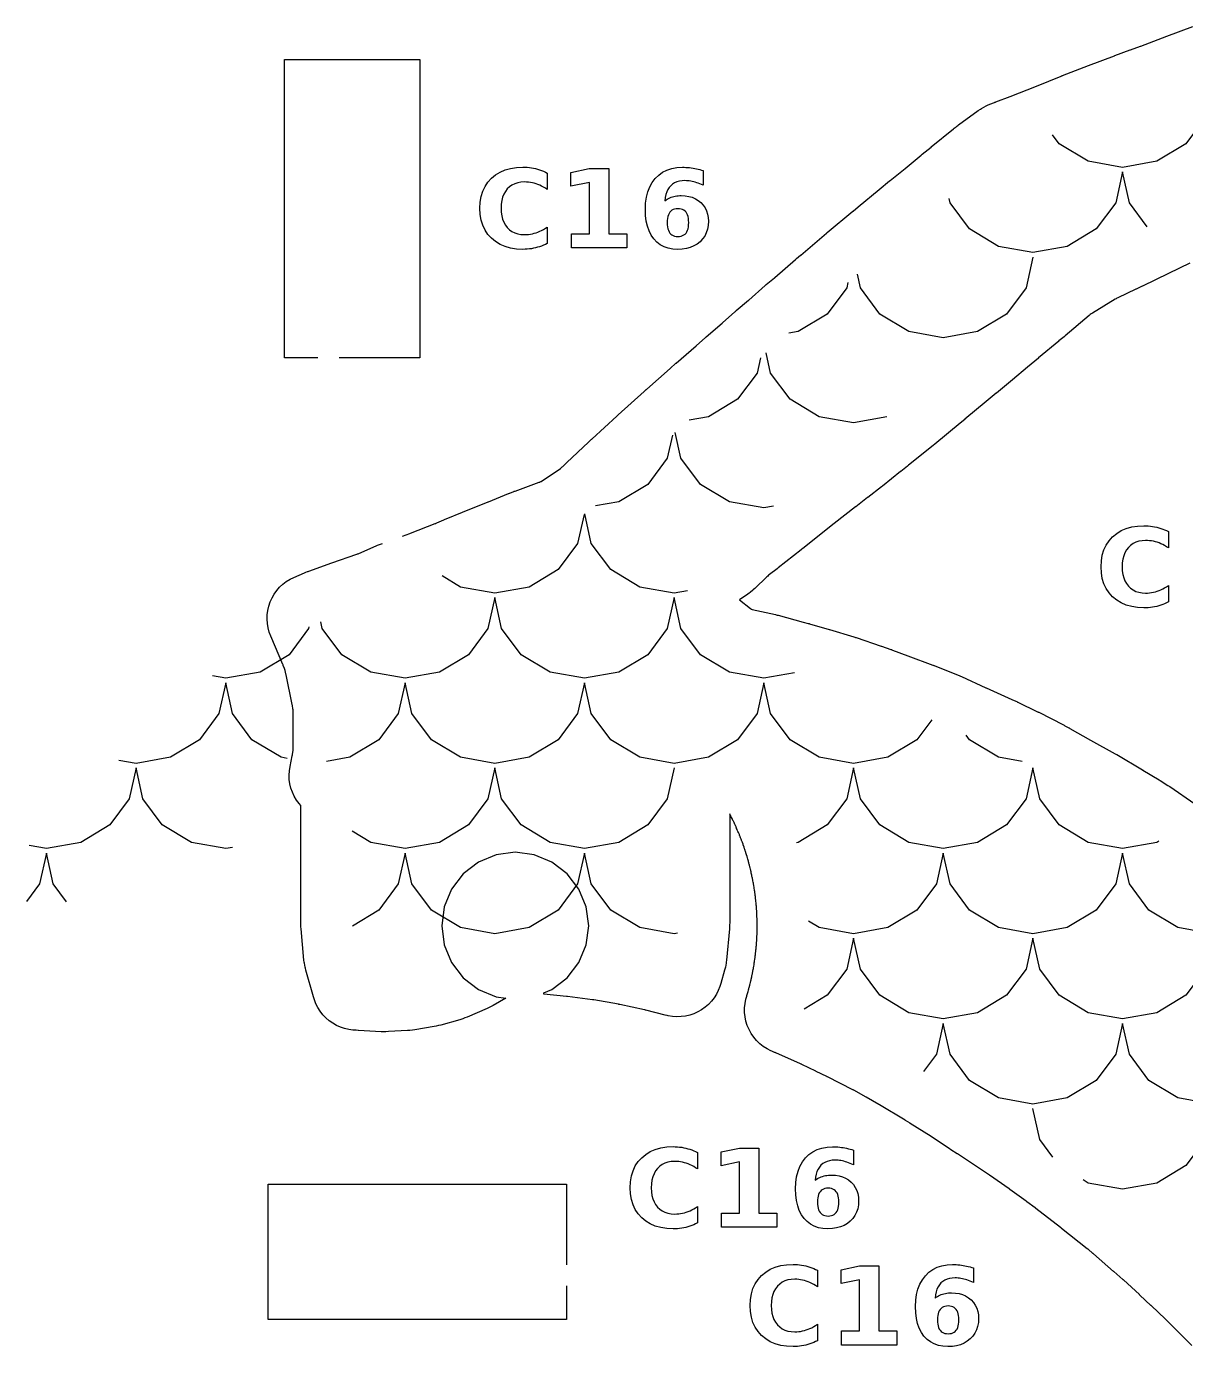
# Model space of a CAD drawing. Header units: millimetres. Extents: x 1 to 293, y 4 to 294.
# Drawn here: x 1.01 to 36.55, y 114.09 to 154.59 of the extents above; entities that cross this region are included whole.
import ezdxf

# ---------------------------------------------------------------- set-up
doc = ezdxf.new("R2010")
doc.units = ezdxf.units.MM
for name, color, linetype in [('CUT', 1, 'CONTINUOUS'), ('ENGRAVE', 5, 'CONTINUOUS'), ('SCORE', 7, 'CONTINUOUS')]:
    doc.layers.add(name, color=color, linetype=linetype)

msp = doc.modelspace()

# ---------------------------------------------------------------- linework, layer by layer
at = {"layer": 'CUT', "color": 1}
for points in [[(12.5432, 138.9562), (12.7724, 139.0395), (12.7836, 139.0438), (13.549, 139.3392), (13.5637, 139.3451), (13.5783, 139.3512), (13.5929, 139.3574), (13.808, 139.4535), (13.8313, 139.4637), (13.8546, 139.4736), (13.878, 139.4832), (14.3798, 139.6849), (15.1716, 140.0093), (15.1757, 140.011), (15.7943, 140.262), (15.807, 140.2671), (15.8198, 140.2722), (15.8326, 140.2771), (15.9552, 140.324), (15.9677, 140.3287), (15.9802, 140.3333), (15.9928, 140.3379), (16.7363, 140.6051), (16.7498, 140.6103), (16.7651, 140.6172), (16.7798, 140.6254), (16.7921, 140.6333), (17.3886, 141.034), (17.4034, 141.0445), (17.4413, 141.076), (17.4543, 141.0887), (17.5179, 141.1535), (17.5379, 141.1734), (17.5581, 141.1932), (17.5785, 141.2127), (18.2435, 141.8359), (18.2575, 141.8488), (18.2716, 141.8617), (18.2858, 141.8744), (18.3426, 141.9247), (18.3473, 141.9289), (18.352, 141.9332), (18.3567, 141.9374), (19.1161, 142.6379), (19.1269, 142.6478), (19.1409, 142.6604), (19.1463, 142.6653), (19.1562, 142.6741), (19.9503, 143.3907), (20.0146, 143.4488), (20.0198, 143.4535), (20.0251, 143.4582), (20.0304, 143.463), (20.7505, 144.0998), (20.9275, 144.2564), (20.9367, 144.2644), (21.5495, 144.7965), (21.5569, 144.8031), (21.8224, 145.0412), (21.8338, 145.0513), (21.8452, 145.0613), (21.8567, 145.0712), (22.3436, 145.4883), (22.3483, 145.4924), (22.3529, 145.4964), (22.3575, 145.5005), (22.7375, 145.8396), (22.7503, 145.8508), (22.7632, 145.862), (22.7761, 145.8731), (23.15, 146.19), (23.1584, 146.1973), (23.664, 146.6416), (23.6756, 146.6517), (23.6873, 146.6618), (23.6989, 146.6717), (23.9504, 146.8827), (23.958, 146.8892), (24.5976, 147.4435), (24.6081, 147.4526), (24.6187, 147.4616), (24.6291, 147.4703), (24.7508, 147.5715), (24.7576, 147.5772), (25.5429, 148.2489), (25.5494, 148.2545), (25.556, 148.26), (25.5625, 148.2655), (26.352, 148.9235), (26.3571, 148.9277), (26.5149, 149.0579), (26.519, 149.0613), (27.1581, 149.5843), (27.4791, 149.8501), (27.4855, 149.8554), (27.4919, 149.8606), (27.4983, 149.8658), (27.9517, 150.2319), (27.9585, 150.2375), (28.4499, 150.6461), (28.4596, 150.6541), (28.4693, 150.662), (28.4789, 150.6698), (28.7521, 150.8884), (28.758, 150.8932), (29.4339, 151.4479), (29.4424, 151.4548), (29.451, 151.4617), (29.4595, 151.4686), (29.5185, 151.5154), (29.5429, 151.5343), (29.5674, 151.5529), (29.5922, 151.5712), (30.1983, 152.0082), (30.2647, 152.0532), (30.3004, 152.0758), (30.4407, 152.1533), (30.4788, 152.1715), (30.5522, 152.2038), (30.6934, 152.261), (30.708, 152.2668), (30.7228, 152.2726), (30.7374, 152.2782), (31.172, 152.4424), (31.1804, 152.4457), (31.9816, 152.762), (32.7434, 153.0696), (32.748, 153.0714), (32.7604, 153.0764), (32.7686, 153.0796), (32.7767, 153.0828), (32.785, 153.086), (33.5732, 153.3889), (33.58, 153.3915), (34.3736, 153.6915), (34.3824, 153.6948), (34.857, 153.8704), (34.8637, 153.8728), (35.1731, 153.9854), (35.18, 153.988), (35.9784, 154.2892), (36.7718, 154.5924)], [(9.95, 144.425), (8.925, 144.425), (8.925, 153.575), (13.075, 153.575), (13.075, 144.425), (10.6, 144.425)], [(36.684, 147.3316), (36.0329, 147.0137), (36.0309, 147.0128), (35.2326, 146.6247), (35.2233, 146.6202), (35.0387, 146.5323), (35.0336, 146.5299), (34.4817, 146.2697), (34.4515, 146.2544), (34.4218, 146.2383), (34.3924, 146.2214), (33.6986, 145.7949), (33.6629, 145.7712), (33.6332, 145.75), (33.593, 145.7186), (32.8635, 145.0987), (32.8531, 145.0899), (32.8427, 145.0812), (32.8323, 145.0727), (32.673, 144.9428), (32.6668, 144.9376), (32.048, 144.4193), (32.0398, 144.4126), (31.7088, 144.1397), (31.2434, 143.7538), (30.752, 143.3424), (30.7448, 143.3364), (30.444, 143.0882), (29.7876, 142.5423), (29.7814, 142.5372), (29.6448, 142.4249), (28.8642, 141.7798), (28.8528, 141.7704), (28.8413, 141.7612), (28.8313, 141.7532), (28.818, 141.7426), (28.8106, 141.7367), (28.0624, 141.1285), (28.0519, 141.1201), (28.0414, 141.1117), (28.0309, 141.1035), (27.8236, 140.9417), (27.8171, 140.9366), (27.2617, 140.4913), (27.2514, 140.4832), (27.2411, 140.4751), (27.2308, 140.4671), (26.8079, 140.1414), (26.8017, 140.1365), (26.4463, 139.8555), (26.4369, 139.8482), (25.7786, 139.3371), (25.6393, 139.2278), (24.8591, 138.6069), (24.8505, 138.6001), (24.8419, 138.5934), (24.8336, 138.5869), (24.7746, 138.5415), (24.7681, 138.5364), (24.061, 137.9774), (24.0509, 137.9695), (24.0408, 137.9617), (24.0306, 137.9538), (23.7973, 137.7765), (23.7686, 137.7533), (23.7407, 137.7293), (23.7135, 137.7044), (23.349, 137.3507), (23.3082, 137.3128), (23.2863, 137.2932), (23.2002, 137.2226), (23.1768, 137.2049), (23.1316, 137.1724), (22.8759, 136.996), (23.2118, 136.7311), (23.2242, 136.7217), (23.2337, 136.7155), (23.2444, 136.7121), (23.2597, 136.7083), (23.9785, 136.5453), (24.0048, 136.5391), (24.031, 136.5326), (24.0571, 136.5258), (24.8272, 136.3182), (24.9778, 136.2786), (24.9938, 136.2743), (25.0098, 136.2699), (25.0259, 136.2653), (25.6211, 136.0929), (25.6323, 136.0896), (26.3871, 135.8638), (26.4109, 135.8565), (26.4345, 135.8489), (26.4581, 135.8411), (27.2243, 135.5806), (27.2314, 135.5781), (27.5147, 135.48), (27.5328, 135.4735), (27.5509, 135.467), (27.5688, 135.4603), (28.0347, 135.2838), (28.805, 134.9979), (28.8196, 134.9924), (28.8341, 134.9868), (28.8486, 134.9812), (29.5834, 134.6888), (29.6165, 134.6751), (29.6495, 134.661), (29.6823, 134.6464), (30.4304, 134.3012), (30.4364, 134.2985), (31.2309, 133.9422), (31.2425, 133.937), (31.3751, 133.876), (31.3868, 133.8705), (31.3986, 133.8649), (31.4103, 133.8593), (32.0155, 133.5666), (32.0274, 133.5608), (32.0392, 133.555), (32.051, 133.549), (32.8128, 133.1618), (32.8274, 133.1543), (32.842, 133.1466), (32.8565, 133.1389), (32.975, 133.075), (32.9865, 133.0687), (32.9979, 133.0624), (33.0092, 133.0561), (33.6429, 132.698), (34.3947, 132.2787), (34.4122, 132.2688), (34.4335, 132.2564), (34.4443, 132.2501), (35.2293, 131.7867), (35.2354, 131.7831), (35.2415, 131.7795), (35.2475, 131.7759), (35.7472, 131.4737), (35.7581, 131.4671), (35.769, 131.4604), (35.7798, 131.4536), (36.0124, 131.3068), (36.0314, 131.2946), (36.0503, 131.2822), (36.0692, 131.2696), (36.8423, 130.7443)], [(36.7441, 114.1195), (36.3265, 114.5462), (36.319, 114.5537), (35.9554, 114.9127), (35.9504, 114.9176), (35.9453, 114.9224), (35.9403, 114.9273), (35.4969, 115.3455), (35.4929, 115.3492), (35.1558, 115.6698), (35.1512, 115.6742), (35.1465, 115.6785), (35.1418, 115.6828), (34.6458, 116.1352), (34.6394, 116.141), (34.633, 116.1467), (34.6266, 116.1522), (34.3508, 116.3901), (34.3415, 116.3982), (33.7287, 116.9366), (33.7237, 116.9409), (33.7188, 116.9452), (33.7138, 116.9495), (33.5631, 117.0762), (33.556, 117.0821), (33.5489, 117.0879), (33.5418, 117.0936), (32.7534, 117.7177), (32.7462, 117.7234), (32.7259, 117.7397), (32.7164, 117.7472), (31.9678, 118.3281), (31.9593, 118.3347), (31.9506, 118.3411), (31.9419, 118.3475), (31.6863, 118.5319), (31.6793, 118.5369), (31.6723, 118.542), (31.6653, 118.5472), (31.1704, 118.9139), (31.1611, 118.9207), (31.1517, 118.9273), (31.1423, 118.9339), (30.5415, 119.3448), (30.3558, 119.4692), (29.56, 119.9996), (29.5506, 120.0058), (29.3583, 120.1289), (29.3497, 120.1344), (29.3412, 120.14), (29.3327, 120.1455), (28.7602, 120.5246), (28.7508, 120.5306), (28.1136, 120.936), (28.1072, 120.94), (27.9616, 121.03), (27.9555, 121.0338), (27.1718, 121.5063), (27.1653, 121.5101), (27.1588, 121.5139), (27.1523, 121.5177), (26.7639, 121.7389), (26.3807, 121.9538), (26.3699, 121.9597), (26.3591, 121.9655), (26.3482, 121.9712), (25.5766, 122.3642), (25.57, 122.3675), (25.5634, 122.3708), (25.5568, 122.374), (25.2262, 122.5325), (25.2166, 122.5372), (24.785, 122.7484), (24.7739, 122.7537), (24.7627, 122.7589), (24.7515, 122.764), (23.989, 123.0999), (23.9771, 123.105), (23.9651, 123.11), (23.9531, 123.1149), (23.9336, 123.1225), (23.8722, 123.1482), (23.8414, 123.1621), (23.7213, 123.2235), (23.6062, 123.2975), (23.4991, 123.3826), (23.401, 123.4779), (23.3128, 123.5825), (23.2354, 123.6953), (23.1697, 123.8153), (23.1161, 123.9412), (23.0754, 124.0718), (23.0478, 124.2058), (23.0337, 124.3418), (23.0332, 124.4787), (23.0463, 124.6148), (23.0725, 124.7472), (23.0807, 124.78), (23.0984, 124.8441), (23.1053, 124.8668), (23.1092, 124.8804), (23.1124, 124.8918), (23.1206, 124.9231), (23.1279, 124.9497), (23.1385, 124.9867), (23.1496, 125.0238), (23.151, 125.0283), (23.1552, 125.0418), (23.1591, 125.0554), (23.1629, 125.069), (23.1749, 125.1139), (23.1783, 125.1277), (23.1811, 125.139), (23.1853, 125.1558), (23.1896, 125.1727), (23.194, 125.1894), (23.197, 125.2007), (23.2005, 125.2144), (23.2116, 125.2595), (23.2148, 125.2733), (23.2173, 125.2847), (23.2211, 125.3016), (23.2251, 125.3185), (23.2291, 125.3354), (23.2319, 125.3464), (23.2351, 125.3601), (23.2519, 125.4357), (23.2548, 125.4492), (23.2675, 125.5101), (23.2702, 125.524), (23.2723, 125.5355), (23.2756, 125.5525), (23.2789, 125.5696), (23.2824, 125.5866), (23.2848, 125.598), (23.2876, 125.6119), (23.2961, 125.6575), (23.2986, 125.6715), (23.3005, 125.683), (23.3034, 125.7001), (23.3064, 125.7172), (23.3095, 125.7343), (23.3117, 125.7457), (23.3142, 125.7596), (23.3218, 125.8055), (23.324, 125.8195), (23.3256, 125.8312), (23.3297, 125.8633), (23.3335, 125.8907), (23.3392, 125.9287), (23.3454, 125.9669), (23.3463, 125.9716), (23.3486, 125.9855), (23.3507, 125.9995), (23.3527, 126.0135), (23.3588, 126.0596), (23.3604, 126.0736), (23.3617, 126.0852), (23.3637, 126.1025), (23.3657, 126.1197), (23.3679, 126.1369), (23.3695, 126.1485), (23.3712, 126.1625), (23.3763, 126.2087), (23.3777, 126.2228), (23.3787, 126.2346), (23.381, 126.2668), (23.3833, 126.2944), (23.3869, 126.3327), (23.391, 126.3711), (23.3916, 126.3759), (23.3931, 126.3899), (23.3945, 126.404), (23.3958, 126.4181), (23.3993, 126.4644), (23.4002, 126.4785), (23.4008, 126.4902), (23.4018, 126.5075), (23.4029, 126.5248), (23.4042, 126.5422), (23.4051, 126.5538), (23.406, 126.5679), (23.4086, 126.6143), (23.4092, 126.6284), (23.4096, 126.6401), (23.4102, 126.6574), (23.411, 126.6748), (23.4119, 126.6921), (23.4126, 126.7034), (23.4132, 126.7174), (23.4159, 126.7948), (23.4162, 126.8086), (23.4175, 126.8709), (23.4176, 126.8851), (23.4176, 126.8967), (23.4177, 126.9141), (23.4178, 126.9314), (23.4181, 126.9488), (23.4184, 126.9604), (23.4186, 126.9746), (23.4186, 127.0211), (23.4184, 127.0352), (23.4182, 127.0469), (23.4179, 127.0642), (23.4177, 127.0816), (23.4176, 127.0989), (23.4177, 127.1106), (23.4176, 127.1247), (23.4166, 127.1712), (23.4162, 127.1853), (23.4157, 127.1972), (23.4138, 127.2295), (23.4125, 127.2571), (23.4111, 127.2955), (23.4102, 127.3342), (23.4101, 127.3389), (23.4099, 127.3531), (23.4094, 127.3672), (23.4088, 127.3814), (23.4063, 127.4277), (23.4053, 127.4419), (23.4044, 127.4535), (23.4032, 127.4708), (23.4021, 127.4881), (23.4011, 127.5055), (23.4005, 127.5171), (23.3996, 127.5312), (23.3961, 127.5776), (23.3949, 127.5916), (23.3937, 127.6034), (23.3901, 127.6356), (23.3873, 127.6631), (23.3837, 127.7014), (23.3807, 127.7399), (23.3804, 127.7447), (23.3794, 127.7588), (23.3781, 127.7729), (23.3768, 127.787), (23.3717, 127.8332), (23.37, 127.8472), (23.3684, 127.8588), (23.3663, 127.876), (23.3642, 127.8932), (23.3622, 127.9105), (23.361, 127.9221), (23.3593, 127.9361), (23.3533, 127.9822), (23.3513, 127.9962), (23.3495, 128.0077), (23.347, 128.0249), (23.3446, 128.0421), (23.3423, 128.0593), (23.3409, 128.0705), (23.3389, 128.0844), (23.3273, 128.161), (23.3251, 128.1746), (23.3149, 128.2361), (23.3124, 128.25), (23.3103, 128.2615), (23.3071, 128.2785), (23.3041, 128.2956), (23.3012, 128.3127), (23.2994, 128.3243), (23.2969, 128.3382), (23.2884, 128.3839), (23.2856, 128.3977), (23.2832, 128.4091), (23.2798, 128.4262), (23.2764, 128.4432), (23.2732, 128.4602), (23.2711, 128.4717), (23.2683, 128.4856), (23.2589, 128.5311), (23.2559, 128.5449), (23.2532, 128.5564), (23.2454, 128.5878), (23.239, 128.6148), (23.2306, 128.6523), (23.2226, 128.6901), (23.2217, 128.6948), (23.2188, 128.7086), (23.2158, 128.7225), (23.2126, 128.7362), (23.2016, 128.7814), (23.1981, 128.7951), (23.195, 128.8063), (23.1906, 128.8231), (23.1863, 128.8399), (23.1822, 128.8568), (23.1794, 128.8681), (23.176, 128.8819), (23.164, 128.9267), (23.1603, 128.9404), (23.1569, 128.9518), (23.1475, 128.9827), (23.1396, 129.0092), (23.1291, 129.0462), (23.1191, 129.0835), (23.1179, 129.0882), (23.1143, 129.1018), (23.1105, 129.1155), (23.1065, 129.1291), (23.0931, 129.1735), (23.0888, 129.187), (23.0852, 129.1981), (23.0799, 129.2146), (23.0747, 129.2312), (23.0696, 129.2478), (23.0662, 129.2589), (23.062, 129.2724), (23.0476, 129.3166), (23.0431, 129.33), (23.0392, 129.341), (23.0336, 129.3574), (23.0281, 129.3739), (23.0226, 129.3904), (23.0192, 129.4012), (23.0147, 129.4145), (22.9892, 129.4876), (22.9845, 129.5006), (22.9632, 129.5591), (22.9582, 129.5724), (22.954, 129.5832), (22.9478, 129.5994), (22.9417, 129.6157), (22.9357, 129.632), (22.9317, 129.643), (22.9268, 129.6562), (22.91, 129.6995), (22.9048, 129.7127), (22.9003, 129.7234), (22.8938, 129.7395), (22.8873, 129.7556), (22.881, 129.7718), (22.8768, 129.7827), (22.8716, 129.7959), (22.854, 129.8388), (22.8484, 129.8519), (22.8437, 129.8627), (22.8303, 129.8922), (22.8191, 129.9174), (22.8038, 129.9528), (22.7891, 129.9885), (22.7873, 129.9929), (22.7819, 130.006), (22.7764, 130.019), (22.7707, 130.032), (22.7516, 130.0743), (22.7457, 130.0871), (22.7406, 130.0977), (22.7332, 130.1134), (22.7259, 130.1291), (22.7187, 130.1449), (22.7139, 130.1555), (22.708, 130.1684), (22.688, 130.2103), (22.6818, 130.223), (22.6764, 130.2336), (22.6614, 130.2623), (22.6489, 130.2869), (22.6317, 130.3214), (22.615, 130.3562), (22.613, 130.3605), (22.6069, 130.3733), (22.6007, 130.386), (22.5943, 130.3986), (22.575, 130.4358), (22.575, 127.0893), (22.5736, 127.0275), (22.5707, 126.9658), (22.5664, 126.9042), (22.4778, 125.9477), (22.4707, 125.8863), (22.4662, 125.8541), (22.4435, 125.7327), (22.436, 125.701), (22.4205, 125.6412), (22.3046, 125.234), (22.2854, 125.1722), (22.275, 125.1411), (22.2271, 125.019), (22.1668, 124.9005), (22.0953, 124.7884), (22.0133, 124.6837), (21.9216, 124.5874), (21.8211, 124.5004), (21.7126, 124.4235), (21.5972, 124.3575), (21.4759, 124.3029), (21.35, 124.2603), (21.2205, 124.23), (21.0887, 124.2124), (20.9558, 124.2077), (20.8231, 124.2157), (20.6935, 124.2363), (20.6614, 124.243), (20.5985, 124.2577), (20.0019, 124.4127), (19.9891, 124.4159), (19.9762, 124.419), (19.9633, 124.4219), (19.2025, 124.5849), (19.1913, 124.5872), (19.18, 124.5894), (19.1687, 124.5915), (18.4081, 124.7248), (18.3951, 124.7269), (18.3821, 124.7289), (18.3691, 124.7308), (17.6071, 124.8308), (17.5967, 124.832), (17.5863, 124.8332), (17.5759, 124.8343), (16.8804, 124.9015), (16.8741, 124.9433), (17.127, 125.048), (17.5938, 125.4062), (17.952, 125.873), (18.1771, 126.4166), (18.2539, 127), (18.1771, 127.5834), (17.952, 128.127), (17.5938, 128.5938), (17.127, 128.952), (16.5834, 129.1771), (16, 129.2539), (15.4166, 129.1771), (14.873, 128.952), (14.4062, 128.5938), (14.048, 128.127), (13.8229, 127.5834), (13.7461, 127), (13.8229, 126.4166), (14.048, 125.873), (14.4062, 125.4062), (14.873, 125.048), (15.4166, 124.8229), (15.7093, 124.7843), (15.7108, 124.777), (15.3261, 124.5591), (15.2635, 124.5258), (15.2001, 124.4942), (15.1359, 124.4643), (14.5278, 124.2004), (14.4584, 124.1726), (14.3973, 124.15), (14.2965, 124.1173), (13.7209, 123.9553), (13.6508, 123.9376), (13.5803, 123.9218), (13.5093, 123.9079), (12.9178, 123.8087), (12.8446, 123.7985), (12.7712, 123.7903), (12.6975, 123.7842), (12.1108, 123.7515), (12.0369, 123.7494), (11.9631, 123.7494), (11.8894, 123.7514), (11.1975, 123.7893), (11.1884, 123.7898), (11.1192, 123.7925), (11.0548, 123.7967), (11.0219, 123.7996), (10.8924, 123.8174), (10.7634, 123.8479), (10.638, 123.8908), (10.5173, 123.9455), (10.4024, 124.0117), (10.2944, 124.0885), (10.1944, 124.1754), (10.1031, 124.2716), (10.0215, 124.376), (9.9504, 124.4879), (9.8904, 124.606), (9.8426, 124.7278), (9.8321, 124.7591), (9.813, 124.8206), (9.5795, 125.6412), (9.564, 125.701), (9.5565, 125.7327), (9.5338, 125.8541), (9.5293, 125.8863), (9.5222, 125.9477), (9.4336, 126.9042), (9.4293, 126.9658), (9.4264, 127.0275), (9.425, 127.0893), (9.425, 130.6759), (9.4247, 130.6893), (9.4237, 130.6905), (9.3726, 130.7477), (9.2932, 130.8566), (9.2247, 130.9726), (9.168, 131.0949), (9.1235, 131.2221), (9.0917, 131.353), (9.0728, 131.4864), (9.0671, 131.6211), (9.0746, 131.7556), (9.0949, 131.887), (9.1612, 132.2097), (9.164, 132.2238), (9.1663, 132.238), (9.1823, 132.3424), (9.186, 132.371), (9.1881, 132.3997), (9.1935, 132.5051), (9.194, 132.5195), (9.1942, 132.5339), (9.1942, 133.4661), (9.194, 133.4805), (9.1935, 133.4949), (9.1881, 133.6003), (9.186, 133.629), (9.1823, 133.6576), (9.1663, 133.762), (9.164, 133.7762), (9.1612, 133.7903), (8.9736, 134.7034), (8.9705, 134.7175), (8.9671, 134.7315), (8.9406, 134.8337), (8.9327, 134.8614), (8.9234, 134.8887), (8.8867, 134.9876), (8.8815, 135.0011), (8.8761, 135.0143), (8.5009, 135.8884), (8.4546, 136.0126), (8.4202, 136.1425), (8.3986, 136.2752), (8.3902, 136.4093), (8.3948, 136.5437), (8.4125, 136.6769), (8.4432, 136.8078), (8.4865, 136.935), (8.542, 137.0574), (8.6092, 137.1738), (8.6874, 137.2831), (8.7759, 137.3843), (8.8739, 137.4763), (8.9804, 137.5583), (9.0944, 137.6295), (9.2132, 137.6884), (9.5345, 137.8287), (9.5592, 137.8392), (9.5818, 137.8485), (9.6286, 137.8669), (9.648, 137.874), (9.67, 137.882), (10.3794, 138.1302), (11.1425, 138.4002), (11.1624, 138.4076), (11.1821, 138.4154), (11.2017, 138.4235), (11.7318, 138.6536), (11.7563, 138.6639), (11.7808, 138.6739), (11.8054, 138.6838), (11.9327, 138.7331)], [(17.575, 115.95), (17.575, 114.925), (8.425, 114.925), (8.425, 119.075), (17.575, 119.075), (17.575, 116.6)]]:
    msp.add_lwpolyline(points, dxfattribs=at)
at = {"layer": 'ENGRAVE', "color": 5}
for points in [[(16.8664, 147.8787), (16.8069, 147.8549), (16.7465, 147.8336), (16.6854, 147.8148), (16.6234, 147.7984), (16.5605, 147.7844), (16.4968, 147.7731), (16.4321, 147.7642), (16.3666, 147.7579), (16.3001, 147.7541), (16.2327, 147.7528), (16.0374, 147.7622), (15.856, 147.7905), (15.6887, 147.8376), (15.5354, 147.9036), (15.3961, 147.9885), (15.2708, 148.0922), (15.1624, 148.212), (15.0737, 148.3452), (15.0047, 148.4919), (14.9554, 148.6521), (14.9259, 148.8256), (14.916, 149.0126), (14.9259, 149.2), (14.9554, 149.374), (15.0047, 149.5344), (15.0737, 149.6813), (15.1624, 149.8147), (15.2708, 149.9346), (15.3961, 150.0383), (15.5354, 150.1231), (15.6887, 150.1891), (15.856, 150.2363), (16.0374, 150.2645), (16.2327, 150.274), (16.3001, 150.2727), (16.3666, 150.2689), (16.4321, 150.2626), (16.4968, 150.2537), (16.5605, 150.2423), (16.6234, 150.2284), (16.6854, 150.212), (16.7465, 150.1931), (16.8069, 150.1718), (16.8664, 150.1481), (16.9252, 150.1219), (16.9831, 150.0933), (16.9831, 149.5904), (16.9252, 149.6282), (16.8675, 149.6625), (16.8101, 149.6933), (16.753, 149.7206), (16.6962, 149.7443), (16.6396, 149.7645), (16.5827, 149.7814), (16.5248, 149.7953), (16.4659, 149.806), (16.406, 149.8137), (16.3451, 149.8183), (16.2832, 149.8199), (16.1754, 149.8139), (16.0756, 149.796), (15.9837, 149.7661), (15.8998, 149.7244), (15.8239, 149.6707), (15.7559, 149.605), (15.6972, 149.5289), (15.6492, 149.4437), (15.6118, 149.3495), (15.5851, 149.2462), (15.5691, 149.1339), (15.5638, 149.0126), (15.5691, 148.8917), (15.5851, 148.7798), (15.6118, 148.6769), (15.6492, 148.5829), (15.6972, 148.4978), (15.7559, 148.4217), (15.8239, 148.3561), (15.8998, 148.3024), (15.9837, 148.2606), (16.0756, 148.2308), (16.1754, 148.2129), (16.2832, 148.2069), (16.3451, 148.2084), (16.406, 148.213), (16.4659, 148.2207), (16.5248, 148.2315), (16.5827, 148.2453), (16.6396, 148.2622), (16.6962, 148.2824), (16.753, 148.3062), (16.8101, 148.3334), (16.8675, 148.3642), (16.9252, 148.3986), (16.9831, 148.4364), (16.9831, 147.9335), (16.9252, 147.9048), (16.8664, 147.8787)], [(21.712, 149.7407), (21.662, 149.7619), (21.6129, 149.781), (21.5649, 149.798), (21.5178, 149.8128), (21.4717, 149.8256), (21.4264, 149.8362), (21.3813, 149.845), (21.3367, 149.8518), (21.2923, 149.8567), (21.2484, 149.8596), (21.2048, 149.8605), (21.1149, 149.8562), (21.0319, 149.8433), (20.9558, 149.8217), (20.8865, 149.7915), (20.8241, 149.7526), (20.7686, 149.7051), (20.7202, 149.6491), (20.6789, 149.5848), (20.6449, 149.512), (20.6182, 149.4309), (20.5986, 149.3415), (20.5863, 149.2437), (20.6226, 149.2692), (20.6599, 149.2924), (20.6982, 149.3135), (20.7375, 149.3323), (20.7778, 149.3489), (20.8191, 149.3633), (20.8615, 149.3755), (20.9052, 149.3855), (20.9501, 149.3932), (20.9963, 149.3988), (21.0438, 149.4021), (21.0925, 149.4032), (21.2128, 149.3971), (21.325, 149.379), (21.4292, 149.3487), (21.5255, 149.3063), (21.6137, 149.2517), (21.6939, 149.1851), (21.7638, 149.1086), (21.821, 149.0247), (21.8654, 148.9332), (21.8972, 148.8343), (21.9162, 148.7278), (21.9226, 148.6138), (21.9155, 148.4879), (21.8942, 148.3707), (21.8587, 148.262), (21.809, 148.1621), (21.7451, 148.0707), (21.6671, 147.988), (21.577, 147.9161), (21.4774, 147.8573), (21.368, 147.8116), (21.2489, 147.7789), (21.1202, 147.7593), (20.9818, 147.7528), (20.8299, 147.7617), (20.6899, 147.7883), (20.5617, 147.8328), (20.4454, 147.8949), (20.3411, 147.9749), (20.2486, 148.0726), (20.1693, 148.1867), (20.1044, 148.3156), (20.0539, 148.4594), (20.0178, 148.6181), (19.9962, 148.7916), (19.989, 148.98), (19.9974, 149.1736), (20.0227, 149.3528), (20.0649, 149.5177), (20.1239, 149.6683), (20.1998, 149.8046), (20.2925, 149.9265), (20.4, 150.0316), (20.52, 150.1177), (20.6524, 150.1846), (20.7975, 150.2325), (20.955, 150.2611), (21.1251, 150.2707), (21.1807, 150.27), (21.2357, 150.2678), (21.2903, 150.2642), (21.3442, 150.2591), (21.3977, 150.2526), (21.4506, 150.2447), (21.5031, 150.2353), (21.5555, 150.2244), (21.6076, 150.2121), (21.6596, 150.1984), (21.7115, 150.1832), (21.7631, 150.1665), (21.7631, 149.7173), (21.712, 149.7407)], [(18.2736, 149.8036), (17.7056, 149.6864), (17.7056, 150.1128), (18.2704, 150.23), (18.8661, 150.23), (18.8661, 148.2329), (19.4195, 148.2329), (19.4195, 147.8), (17.7202, 147.8), (17.7202, 148.2329), (18.2736, 148.2329), (18.2736, 149.8036)], [(20.8879, 148.9877), (20.8445, 148.9729), (20.8057, 148.9522), (20.7714, 148.9255), (20.7418, 148.8929), (20.7166, 148.8544), (20.6961, 148.81), (20.6801, 148.7597), (20.6687, 148.7034), (20.6619, 148.6412), (20.6596, 148.5731), (20.6619, 148.505), (20.6687, 148.4428), (20.6801, 148.3865), (20.6961, 148.3362), (20.7166, 148.2918), (20.7418, 148.2533), (20.7714, 148.2207), (20.8057, 148.1941), (20.8445, 148.1733), (20.8879, 148.1585), (20.9358, 148.1496), (20.9883, 148.1467), (21.0414, 148.1496), (21.0897, 148.1585), (21.1334, 148.1733), (21.1724, 148.1941), (21.2068, 148.2207), (21.2366, 148.2533), (21.2617, 148.2918), (21.2822, 148.3362), (21.2982, 148.3865), (21.3096, 148.4428), (21.3165, 148.505), (21.3188, 148.5731), (21.3165, 148.6412), (21.3096, 148.7034), (21.2982, 148.7597), (21.2822, 148.81), (21.2617, 148.8544), (21.2366, 148.8929), (21.2068, 148.9255), (21.1724, 148.9522), (21.1334, 148.9729), (21.0897, 148.9877), (21.0414, 148.9966), (20.9883, 148.9995), (20.9358, 148.9966), (20.8879, 148.9877)], [(35.9118, 136.8787), (35.8523, 136.8549), (35.7919, 136.8336), (35.7308, 136.8148), (35.6688, 136.7984), (35.6059, 136.7844), (35.5422, 136.7731), (35.4775, 136.7642), (35.412, 136.7579), (35.3455, 136.7541), (35.2782, 136.7528), (35.0828, 136.7622), (34.9015, 136.7905), (34.7341, 136.8376), (34.5808, 136.9036), (34.4415, 136.9885), (34.3162, 137.0922), (34.2078, 137.212), (34.1191, 137.3452), (34.0501, 137.4919), (34.0009, 137.6521), (33.9713, 137.8256), (33.9614, 138.0126), (33.9713, 138.2), (34.0009, 138.374), (34.0501, 138.5344), (34.1191, 138.6813), (34.2078, 138.8147), (34.3162, 138.9346), (34.4415, 139.0383), (34.5808, 139.1231), (34.7341, 139.1891), (34.9015, 139.2363), (35.0828, 139.2645), (35.2782, 139.274), (35.3455, 139.2727), (35.412, 139.2689), (35.4775, 139.2626), (35.5422, 139.2537), (35.6059, 139.2423), (35.6688, 139.2284), (35.7308, 139.212), (35.7919, 139.1931), (35.8523, 139.1718), (35.9118, 139.1481), (35.9706, 139.1219), (36.0285, 139.0933), (36.0285, 138.5904), (35.9706, 138.6282), (35.9129, 138.6625), (35.8556, 138.6933), (35.7985, 138.7206), (35.7416, 138.7443), (35.6851, 138.7645), (35.6281, 138.7814), (35.5702, 138.7953), (35.5113, 138.806), (35.4514, 138.8137), (35.3905, 138.8183), (35.3286, 138.8199), (35.2208, 138.8139), (35.121, 138.796), (35.0291, 138.7661), (34.9452, 138.7244), (34.8693, 138.6707), (34.8013, 138.605), (34.7426, 138.5289), (34.6946, 138.4437), (34.6572, 138.3495), (34.6306, 138.2462), (34.6146, 138.1339), (34.6092, 138.0126), (34.6146, 137.8917), (34.6306, 137.7798), (34.6572, 137.6769), (34.6946, 137.5829), (34.7426, 137.4978), (34.8013, 137.4217), (34.8693, 137.3561), (34.9452, 137.3024), (35.0291, 137.2606), (35.121, 137.2308), (35.2208, 137.2129), (35.3286, 137.2069), (35.3905, 137.2084), (35.4514, 137.213), (35.5113, 137.2207), (35.5702, 137.2315), (35.6281, 137.2453), (35.6851, 137.2622), (35.7416, 137.2824), (35.7985, 137.3062), (35.8556, 137.3334), (35.9129, 137.3642), (35.9706, 137.3986), (36.0285, 137.4364), (36.0285, 136.9335), (35.9706, 136.9048), (35.9118, 136.8787)], [(21.4726, 117.8282), (21.4131, 117.8044), (21.3527, 117.7832), (21.2915, 117.7643), (21.2295, 117.7479), (21.1667, 117.734), (21.103, 117.7226), (21.0383, 117.7137), (20.9727, 117.7074), (20.9063, 117.7036), (20.8389, 117.7023), (20.6436, 117.7117), (20.4622, 117.74), (20.2949, 117.7872), (20.1416, 117.8531), (20.0023, 117.938), (19.877, 118.0417), (19.7686, 118.1615), (19.6799, 118.2948), (19.6109, 118.4415), (19.5616, 118.6016), (19.532, 118.7751), (19.5222, 118.9621), (19.532, 119.1495), (19.5616, 119.3235), (19.6109, 119.4839), (19.6799, 119.6308), (19.7686, 119.7642), (19.877, 119.8841), (20.0023, 119.9878), (20.1416, 120.0726), (20.2949, 120.1386), (20.4622, 120.1858), (20.6436, 120.214), (20.8389, 120.2235), (20.9063, 120.2222), (20.9727, 120.2184), (21.0383, 120.2121), (21.103, 120.2032), (21.1667, 120.1918), (21.2295, 120.1779), (21.2915, 120.1615), (21.3527, 120.1426), (21.4131, 120.1213), (21.4726, 120.0976), (21.5313, 120.0714), (21.5892, 120.0428), (21.5892, 119.5399), (21.5313, 119.5777), (21.4737, 119.612), (21.4163, 119.6428), (21.3592, 119.6701), (21.3024, 119.6938), (21.2458, 119.714), (21.1889, 119.7309), (21.131, 119.7448), (21.0721, 119.7555), (21.0122, 119.7632), (20.9513, 119.7678), (20.8894, 119.7694), (20.7816, 119.7634), (20.6818, 119.7455), (20.5899, 119.7157), (20.506, 119.6739), (20.43, 119.6202), (20.362, 119.5545), (20.3033, 119.4784), (20.2553, 119.3932), (20.218, 119.299), (20.1913, 119.1957), (20.1753, 119.0834), (20.17, 118.9621), (20.1753, 118.8412), (20.1913, 118.7293), (20.218, 118.6264), (20.2553, 118.5324), (20.3033, 118.4474), (20.362, 118.3713), (20.43, 118.3056), (20.506, 118.2519), (20.5899, 118.2101), (20.6818, 118.1803), (20.7816, 118.1624), (20.8894, 118.1564), (20.9513, 118.158), (21.0122, 118.1626), (21.0721, 118.1703), (21.131, 118.181), (21.1889, 118.1948), (21.2458, 118.2118), (21.3024, 118.232), (21.3592, 118.2557), (21.4163, 118.283), (21.4737, 118.3138), (21.5313, 118.3481), (21.5892, 118.3859), (21.5892, 117.883), (21.5313, 117.8544), (21.4726, 117.8282)], [(22.8798, 119.7531), (22.3118, 119.6359), (22.3118, 120.0623), (22.8765, 120.1795), (23.4723, 120.1795), (23.4723, 118.1825), (24.0256, 118.1825), (24.0256, 117.7495), (22.3264, 117.7495), (22.3264, 118.1825), (22.8798, 118.1825), (22.8798, 119.7531)], [(26.3182, 119.6902), (26.2682, 119.7114), (26.2191, 119.7305), (26.171, 119.7475), (26.124, 119.7623), (26.0779, 119.7751), (26.0325, 119.7858), (25.9875, 119.7945), (25.9428, 119.8013), (25.8985, 119.8062), (25.8546, 119.8091), (25.811, 119.8101), (25.7211, 119.8057), (25.6381, 119.7928), (25.562, 119.7712), (25.4927, 119.741), (25.4303, 119.7021), (25.3748, 119.6546), (25.3263, 119.5986), (25.2851, 119.5343), (25.2511, 119.4616), (25.2243, 119.3805), (25.2048, 119.291), (25.1925, 119.1932), (25.2288, 119.2187), (25.2661, 119.2419), (25.3044, 119.263), (25.3437, 119.2818), (25.384, 119.2984), (25.4252, 119.3128), (25.4677, 119.325), (25.5113, 119.335), (25.5563, 119.3427), (25.6025, 119.3483), (25.6499, 119.3516), (25.6987, 119.3527), (25.8189, 119.3466), (25.9312, 119.3285), (26.0354, 119.2982), (26.1316, 119.2558), (26.2199, 119.2012), (26.3001, 119.1346), (26.37, 119.0582), (26.4271, 118.9742), (26.4716, 118.8827), (26.5034, 118.7838), (26.5224, 118.6773), (26.5288, 118.5633), (26.5217, 118.4374), (26.5004, 118.3202), (26.4649, 118.2116), (26.4152, 118.1116), (26.3513, 118.0202), (26.2732, 117.9375), (26.1832, 117.8656), (26.0835, 117.8068), (25.9742, 117.7611), (25.8551, 117.7284), (25.7264, 117.7088), (25.588, 117.7023), (25.4361, 117.7112), (25.296, 117.7379), (25.1679, 117.7823), (25.0516, 117.8445), (24.9472, 117.9244), (24.8548, 118.0221), (24.7754, 118.1362), (24.7105, 118.2651), (24.6601, 118.4089), (24.624, 118.5676), (24.6024, 118.7411), (24.5952, 118.9295), (24.6036, 119.1231), (24.6289, 119.3023), (24.6711, 119.4672), (24.7301, 119.6178), (24.806, 119.7541), (24.8987, 119.876), (25.0062, 119.9812), (25.1261, 120.0672), (25.2586, 120.1342), (25.4036, 120.182), (25.5612, 120.2107), (25.7312, 120.2202), (25.7868, 120.2195), (25.8419, 120.2173), (25.8964, 120.2137), (25.9504, 120.2086), (26.0039, 120.2021), (26.0568, 120.1942), (26.1093, 120.1848), (26.1616, 120.1739), (26.2138, 120.1616), (26.2658, 120.1479), (26.3176, 120.1327), (26.3693, 120.1161), (26.3693, 119.6668), (26.3182, 119.6902)], [(25.4941, 118.9372), (25.4507, 118.9224), (25.4119, 118.9017), (25.3776, 118.875), (25.3479, 118.8425), (25.3228, 118.804), (25.3023, 118.7595), (25.2863, 118.7092), (25.2749, 118.6529), (25.268, 118.5907), (25.2657, 118.5226), (25.268, 118.4545), (25.2749, 118.3923), (25.2863, 118.3361), (25.3023, 118.2857), (25.3228, 118.2413), (25.3479, 118.2028), (25.3776, 118.1702), (25.4119, 118.1436), (25.4507, 118.1228), (25.4941, 118.108), (25.542, 118.0992), (25.5945, 118.0962), (25.6475, 118.0992), (25.6959, 118.108), (25.7396, 118.1228), (25.7786, 118.1436), (25.813, 118.1702), (25.8427, 118.2028), (25.8678, 118.2413), (25.8884, 118.2857), (25.9044, 118.3361), (25.9158, 118.3923), (25.9226, 118.4545), (25.9249, 118.5226), (25.9226, 118.5907), (25.9158, 118.6529), (25.9044, 118.7092), (25.8884, 118.7595), (25.8678, 118.804), (25.8427, 118.8425), (25.813, 118.875), (25.7786, 118.9017), (25.7396, 118.9224), (25.6959, 118.9372), (25.6475, 118.9461), (25.5945, 118.9491), (25.542, 118.9461), (25.4941, 118.9372)], [(25.1511, 114.2155), (25.0916, 114.1917), (25.0312, 114.1705), (24.9701, 114.1516), (24.9081, 114.1352), (24.8452, 114.1213), (24.7815, 114.1099), (24.7168, 114.101), (24.6513, 114.0947), (24.5848, 114.0909), (24.5175, 114.0896), (24.3221, 114.099), (24.1408, 114.1273), (23.9734, 114.1745), (23.8201, 114.2404), (23.6808, 114.3253), (23.5555, 114.429), (23.4471, 114.5488), (23.3584, 114.6821), (23.2894, 114.8288), (23.2401, 114.9889), (23.2106, 115.1624), (23.2007, 115.3494), (23.2106, 115.5369), (23.2401, 115.7108), (23.2894, 115.8712), (23.3584, 116.0181), (23.4471, 116.1515), (23.5555, 116.2714), (23.6808, 116.3751), (23.8201, 116.46), (23.9734, 116.5259), (24.1408, 116.5731), (24.3221, 116.6013), (24.5175, 116.6108), (24.5848, 116.6095), (24.6513, 116.6057), (24.7168, 116.5994), (24.7815, 116.5905), (24.8452, 116.5791), (24.9081, 116.5652), (24.9701, 116.5488), (25.0312, 116.5299), (25.0916, 116.5086), (25.1511, 116.4849), (25.2099, 116.4587), (25.2678, 116.4301), (25.2678, 115.9272), (25.2099, 115.965), (25.1522, 115.9993), (25.0948, 116.0301), (25.0377, 116.0574), (24.9809, 116.0811), (24.9244, 116.1013), (24.8674, 116.1182), (24.8095, 116.1321), (24.7506, 116.1428), (24.6907, 116.1505), (24.6298, 116.1551), (24.5679, 116.1567), (24.4601, 116.1507), (24.3603, 116.1328), (24.2684, 116.103), (24.1845, 116.0612), (24.1086, 116.0075), (24.0406, 115.9418), (23.9819, 115.8657), (23.9339, 115.7805), (23.8965, 115.6863), (23.8698, 115.583), (23.8538, 115.4707), (23.8485, 115.3494), (23.8538, 115.2285), (23.8698, 115.1166), (23.8965, 115.0137), (23.9339, 114.9197), (23.9819, 114.8347), (24.0406, 114.7586), (24.1086, 114.6929), (24.1845, 114.6392), (24.2684, 114.5974), (24.3603, 114.5676), (24.4601, 114.5497), (24.5679, 114.5437), (24.6298, 114.5453), (24.6907, 114.5499), (24.7506, 114.5576), (24.8095, 114.5683), (24.8674, 114.5821), (24.9244, 114.5991), (24.9809, 114.6193), (25.0377, 114.643), (25.0948, 114.6703), (25.1522, 114.7011), (25.2099, 114.7354), (25.2678, 114.7732), (25.2678, 114.2703), (25.2099, 114.2417), (25.1511, 114.2155)], [(26.5583, 116.1404), (25.9903, 116.0232), (25.9903, 116.4496), (26.5551, 116.5668), (27.1508, 116.5668), (27.1508, 114.5698), (27.7042, 114.5698), (27.7042, 114.1368), (26.005, 114.1368), (26.005, 114.5698), (26.5583, 114.5698), (26.5583, 116.1404)], [(29.9967, 116.0775), (29.9467, 116.0987), (29.8976, 116.1178), (29.8496, 116.1348), (29.8025, 116.1496), (29.7565, 116.1624), (29.7111, 116.1731), (29.666, 116.1818), (29.6214, 116.1886), (29.5771, 116.1935), (29.5331, 116.1964), (29.4895, 116.1974), (29.3996, 116.193), (29.3166, 116.1801), (29.2405, 116.1585), (29.1712, 116.1283), (29.1088, 116.0894), (29.0533, 116.0419), (29.0049, 115.9859), (28.9636, 115.9216), (28.9296, 115.8489), (28.9029, 115.7678), (28.8833, 115.6783), (28.871, 115.5805), (28.9073, 115.606), (28.9446, 115.6292), (28.9829, 115.6503), (29.0222, 115.6691), (29.0625, 115.6857), (29.1038, 115.7001), (29.1462, 115.7123), (29.1899, 115.7223), (29.2348, 115.73), (29.281, 115.7356), (29.3285, 115.7389), (29.3772, 115.74), (29.4975, 115.7339), (29.6097, 115.7158), (29.7139, 115.6855), (29.8102, 115.6431), (29.8984, 115.5886), (29.9786, 115.5219), (30.0485, 115.4455), (30.1057, 115.3615), (30.1501, 115.27), (30.1819, 115.1711), (30.2009, 115.0646), (30.2073, 114.9506), (30.2002, 114.8247), (30.1789, 114.7075), (30.1434, 114.5989), (30.0937, 114.4989), (30.0298, 114.4075), (29.9518, 114.3248), (29.8617, 114.2529), (29.7621, 114.1941), (29.6527, 114.1484), (29.5337, 114.1157), (29.4049, 114.0962), (29.2665, 114.0896), (29.1146, 114.0985), (28.9746, 114.1252), (28.8464, 114.1696), (28.7302, 114.2318), (28.6258, 114.3117), (28.5333, 114.4094), (28.454, 114.5235), (28.3891, 114.6524), (28.3386, 114.7962), (28.3025, 114.9549), (28.2809, 115.1284), (28.2737, 115.3168), (28.2821, 115.5104), (28.3074, 115.6896), (28.3496, 115.8546), (28.4086, 116.0051), (28.4845, 116.1414), (28.5773, 116.2633), (28.6847, 116.3685), (28.8047, 116.4545), (28.9372, 116.5215), (29.0822, 116.5693), (29.2397, 116.598), (29.4098, 116.6075), (29.4654, 116.6068), (29.5204, 116.6046), (29.575, 116.601), (29.629, 116.5959), (29.6824, 116.5894), (29.7353, 116.5815), (29.7878, 116.5721), (29.8402, 116.5612), (29.8924, 116.5489), (29.9443, 116.5352), (29.9962, 116.52), (30.0478, 116.5034), (30.0478, 116.0541), (29.9967, 116.0775)], [(29.1726, 115.3245), (29.1292, 115.3097), (29.0904, 115.289), (29.0562, 115.2623), (29.0265, 115.2298), (29.0014, 115.1913), (28.9808, 115.1468), (28.9648, 115.0965), (28.9534, 115.0402), (28.9466, 114.978), (28.9443, 114.9099), (28.9466, 114.8418), (28.9534, 114.7796), (28.9648, 114.7234), (28.9808, 114.673), (29.0014, 114.6286), (29.0265, 114.5901), (29.0562, 114.5575), (29.0904, 114.5309), (29.1292, 114.5101), (29.1726, 114.4953), (29.2205, 114.4865), (29.2731, 114.4835), (29.3261, 114.4865), (29.3744, 114.4953), (29.4181, 114.5101), (29.4572, 114.5309), (29.4915, 114.5575), (29.5213, 114.5901), (29.5464, 114.6286), (29.5669, 114.673), (29.5829, 114.7234), (29.5943, 114.7796), (29.6012, 114.8418), (29.6035, 114.9099), (29.6012, 114.978), (29.5943, 115.0402), (29.5829, 115.0965), (29.5669, 115.1468), (29.5464, 115.1913), (29.5213, 115.2298), (29.4915, 115.2623), (29.4572, 115.289), (29.4181, 115.3097), (29.3744, 115.3245), (29.3261, 115.3334), (29.2731, 115.3364), (29.2205, 115.3334), (29.1726, 115.3245)]]:
    msp.add_lwpolyline(points, close=True, dxfattribs=at)
at = {"layer": 'SCORE', "color": 7}
for points in [[(37.3726, 152.7426), (37.1632, 151.7954), (36.5671, 150.9925), (35.6749, 150.456), (34.6226, 150.2676), (33.5702, 150.456), (32.678, 150.9925), (32.4764, 151.264)], [(34.6226, 150.1301), (34.4132, 149.1829), (33.8171, 148.38), (32.9249, 147.8435), (31.8726, 147.6551), (30.8202, 147.8435), (29.928, 148.38), (29.3319, 149.1829), (29.3042, 149.3081)], [(35.3784, 148.4468), (34.8319, 149.1829), (34.6226, 150.1301)], [(31.8726, 147.5176), (31.6632, 146.5704), (31.0671, 145.7675), (30.1749, 145.231), (29.1226, 145.0426), (28.0702, 145.231), (27.178, 145.7675), (26.5819, 146.5704), (26.4899, 146.9864)], [(26.2005, 146.7388), (26.1632, 146.5704), (25.5671, 145.7675), (24.6749, 145.231), (24.3858, 145.1792)], [(23.5161, 144.4235), (23.4132, 143.9579), (22.8171, 143.155), (21.9249, 142.6185), (21.3331, 142.5125)], [(27.3909, 142.6124), (26.3726, 142.4301), (25.3202, 142.6185), (24.428, 143.155), (23.8319, 143.9579), (23.6939, 144.5821)], [(20.8198, 142.0539), (20.6632, 141.3454), (20.0671, 140.5425), (19.1749, 140.006), (18.4659, 139.879)], [(23.9174, 139.8703), (23.6226, 139.8176), (22.5702, 140.006), (21.678, 140.5425), (21.0819, 141.3454), (20.9078, 142.1333)], [(18.1095, 139.6209), (17.9132, 138.7329), (17.3171, 137.93), (16.4249, 137.3935), (15.3726, 137.2051), (14.3202, 137.3935), (13.7579, 137.7316)], [(21.2792, 137.2779), (20.8726, 137.2051), (19.8202, 137.3935), (18.928, 137.93), (18.3319, 138.7329), (18.1323, 139.6362)], [(15.3726, 137.0676), (15.1632, 136.1204), (14.5671, 135.3175), (13.6749, 134.781), (12.6226, 134.5926), (11.5702, 134.781), (10.678, 135.3175), (10.0819, 136.1204), (10.0358, 136.329)], [(20.8726, 137.0676), (20.6632, 136.1204), (20.0671, 135.3175), (19.1749, 134.781), (18.1226, 134.5926), (17.0702, 134.781), (16.178, 135.3175), (15.5819, 136.1204), (15.3726, 137.0676)], [(24.559, 134.7602), (23.6226, 134.5926), (22.5702, 134.781), (21.678, 135.3175), (21.0819, 136.1204), (20.8726, 137.0676)], [(9.6745, 136.1712), (9.6632, 136.1204), (9.0671, 135.3175), (8.1749, 134.781), (7.1226, 134.5926), (6.7185, 134.6649)], [(7.1226, 134.4551), (6.9132, 133.5079), (6.3171, 132.705), (5.4249, 132.1685), (4.3726, 131.9801), (3.8459, 132.0743)], [(9.0053, 132.1353), (8.8202, 132.1685), (7.928, 132.705), (7.3319, 133.5079), (7.1226, 134.4551)], [(12.6226, 134.4551), (12.4132, 133.5079), (11.8171, 132.705), (10.9249, 132.1685), (10.2078, 132.0401)], [(18.1226, 134.4551), (17.9132, 133.5079), (17.3171, 132.705), (16.4249, 132.1685), (15.3726, 131.9801), (14.3202, 132.1685), (13.428, 132.705), (12.8319, 133.5079), (12.6226, 134.4551)], [(23.6226, 134.4551), (23.4132, 133.5079), (22.8171, 132.705), (21.9249, 132.1685), (20.8726, 131.9801), (19.8202, 132.1685), (18.928, 132.705), (18.3319, 133.5079), (18.1226, 134.4551)], [(28.7714, 133.3168), (28.3171, 132.705), (27.4249, 132.1685), (26.3726, 131.9801), (25.3202, 132.1685), (24.428, 132.705), (23.8319, 133.5079), (23.6226, 134.4551)], [(31.5472, 132.0383), (30.8202, 132.1685), (29.928, 132.705), (29.8219, 132.848)], [(4.3726, 131.8426), (4.1632, 130.8954), (3.5671, 130.0925), (2.6749, 129.556), (1.6226, 129.3676), (1.0976, 129.4615)], [(7.3347, 129.4055), (7.1226, 129.3676), (6.0702, 129.556), (5.178, 130.0925), (4.5819, 130.8954), (4.3726, 131.8426)], [(15.3726, 131.8426), (15.1632, 130.8954), (14.5671, 130.0925), (13.6749, 129.556), (12.6226, 129.3676), (11.5702, 129.556), (11, 129.8988)], [(20.8726, 131.8426), (20.6632, 130.8954), (20.0671, 130.0925), (19.1749, 129.556), (18.1226, 129.3676), (17.0702, 129.556), (16.178, 130.0925), (15.5819, 130.8954), (15.3726, 131.8426)], [(26.3726, 131.8426), (26.1632, 130.8954), (25.5671, 130.0925), (24.6749, 129.556), (24.6252, 129.5471)], [(31.8726, 131.8426), (31.6632, 130.8954), (31.0671, 130.0925), (30.1749, 129.556), (29.1226, 129.3676), (28.0702, 129.556), (27.178, 130.0925), (26.5819, 130.8954), (26.3726, 131.8426)], [(35.7353, 129.5923), (35.6749, 129.556), (34.6226, 129.3676), (33.5702, 129.556), (32.678, 130.0925), (32.0819, 130.8954), (31.8726, 131.8426)], [(1.6226, 129.2301), (1.4132, 128.2829), (1.0112, 127.7414)], [(2.2387, 127.735), (1.8319, 128.2829), (1.6226, 129.2301)], [(12.6226, 129.2301), (12.4132, 128.2829), (11.8171, 127.48), (11.0071, 126.9929)], [(18.1226, 129.2301), (17.9132, 128.2829), (17.3171, 127.48), (16.4249, 126.9435), (15.3726, 126.7551), (14.3202, 126.9435), (13.428, 127.48), (12.8319, 128.2829), (12.6226, 129.2301)], [(20.9725, 126.773), (20.8726, 126.7551), (19.8202, 126.9435), (18.928, 127.48), (18.3319, 128.2829), (18.1226, 129.2301)], [(29.1226, 129.2301), (28.9132, 128.2829), (28.3171, 127.48), (27.4249, 126.9435), (26.3726, 126.7551), (25.3202, 126.9435), (24.9925, 127.1405)], [(34.6226, 129.2301), (34.4132, 128.2829), (33.8171, 127.48), (32.9249, 126.9435), (31.8726, 126.7551), (30.8202, 126.9435), (29.928, 127.48), (29.3319, 128.2829), (29.1226, 129.2301)], [(38.8423, 127.1944), (38.4249, 126.9435), (37.3726, 126.7551), (36.3202, 126.9435), (35.428, 127.48), (34.8319, 128.2829), (34.6226, 129.2301)], [(26.3726, 126.6176), (26.1632, 125.6704), (25.5671, 124.8675), (24.8552, 124.4394)], [(31.8726, 126.6176), (31.6632, 125.6704), (31.0671, 124.8675), (30.1749, 124.331), (29.1226, 124.1426), (28.0702, 124.331), (27.178, 124.8675), (26.5819, 125.6704), (26.3726, 126.6176)], [(37.3726, 126.6176), (37.1632, 125.6704), (36.5671, 124.8675), (35.6749, 124.331), (34.6226, 124.1426), (33.5702, 124.331), (32.678, 124.8675), (32.0819, 125.6704), (31.8726, 126.6176)], [(29.1226, 124.0051), (28.9132, 123.0579), (28.5222, 122.5312)], [(34.6226, 124.0051), (34.4132, 123.0579), (33.8171, 122.255), (32.9249, 121.7185), (31.8726, 121.5301), (30.8202, 121.7185), (29.928, 122.255), (29.3319, 123.0579), (29.1226, 124.0051)], [(40.1226, 124.0051), (39.9132, 123.0579), (39.3171, 122.255), (38.4249, 121.7185), (37.3726, 121.5301), (36.3202, 121.7185), (35.428, 122.255), (34.8319, 123.0579), (34.6226, 124.0051)], [(32.4889, 119.8972), (32.0819, 120.4454), (31.8726, 121.3926)], [(37.3726, 121.3926), (37.1632, 120.4454), (36.5671, 119.6425), (35.6749, 119.106), (34.6226, 118.9176), (33.5702, 119.106), (33.4115, 119.2014)]]:
    msp.add_lwpolyline(points, dxfattribs=at)

doc.saveas('drawing.dxf')
